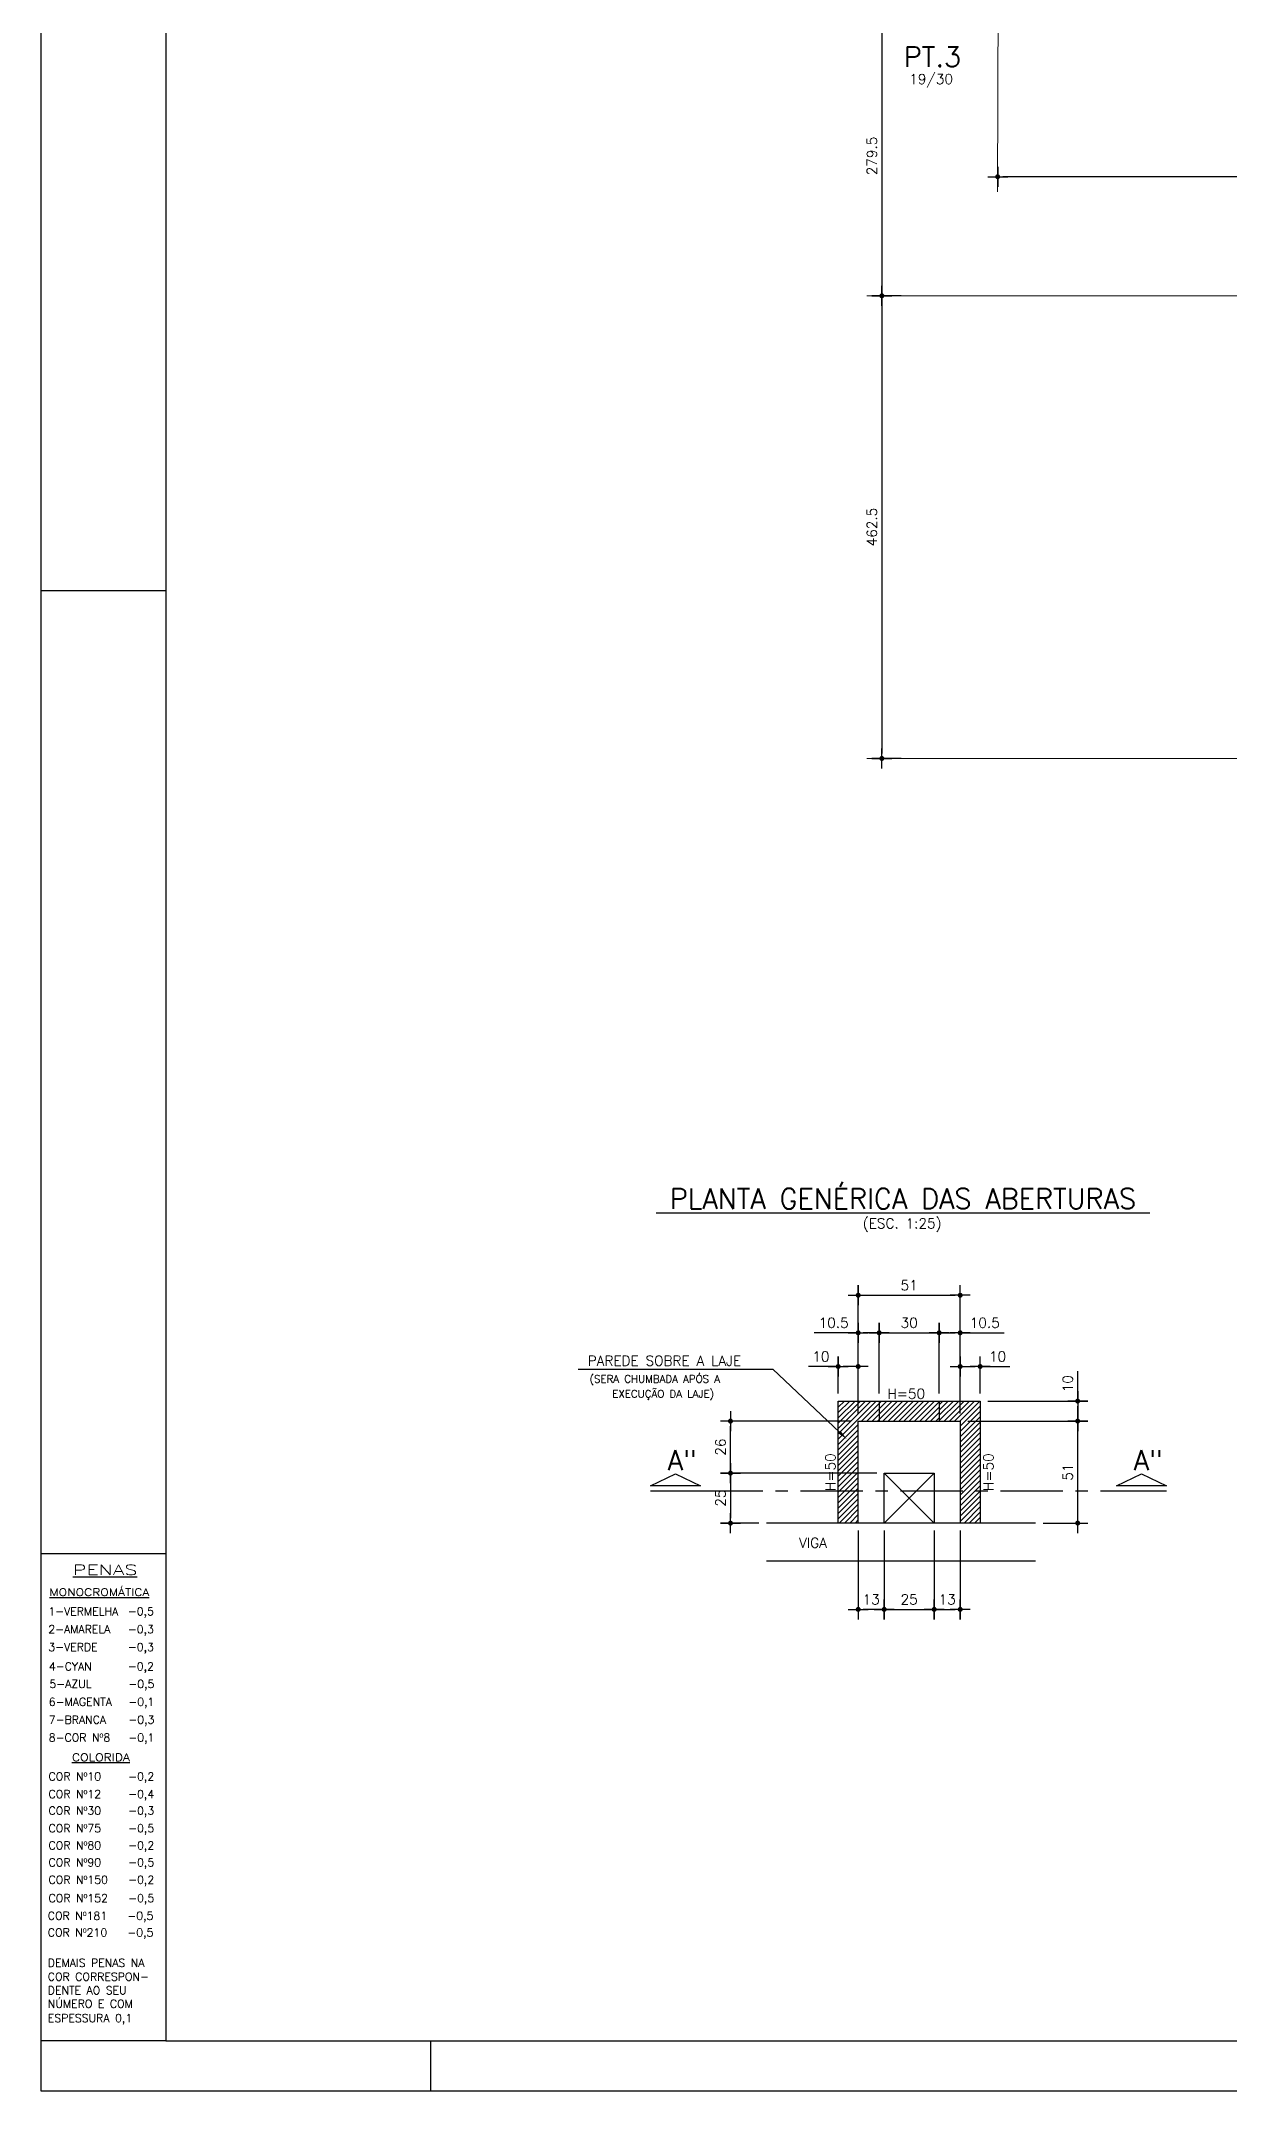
# Model space of a CAD drawing. Header units: inches. Extents: x 0 to 5940, y 0 to 4205.
# Drawn here: x 0 to 1188, y 0 to 2049 of the extents above; entities that cross this region are included whole.
import ezdxf

# ---------------------------------------------------------------- set-up
doc = ezdxf.new("R2010")
doc.units = ezdxf.units.IN
doc.header["$LTSCALE"] = 50
doc.header["$MEASUREMENT"] = 0
doc.linetypes.add('CENTER', pattern=[2, 1.25, -0.25, 0.25, -0.25])
for name, color, linetype in [('COTA', 6, 'Continuous'), ('DETALHES', 2, 'Continuous'), ('FOLHA', 7, 'Continuous'), ('TEXTO', 3, 'Continuous')]:
    doc.layers.add(name, color=color, linetype=linetype)
doc.layers.add('FO-Eixos', color=150, linetype='Continuous', lineweight=5)
doc.layers.add('FO-Textos dos pilares', color=3, linetype='Continuous', lineweight=20)
doc.styles.add('ROMANS', font='romans.shx')
doc.dimstyles.new('COTA_25', dxfattribs={"dimscale": 5, "dimtxt": 2, "dimasz": 1, "dimexe": 2, "dimexo": 1.5, "dimgap": 1, "dimtad": 1, "dimlfac": 0.5, "dimzin": 12, "dimdsep": 46, "dimtxsty": 'ROMANS', "dimblk1": 'COTA', "dimblk2": 'COTA', "dimsah": 1, "dimcen": -4, "dimdle": 1.5, "dimclrd": 6, "dimclre": 6, "dimclrt": 3, "dimadec": 0, "dimazin": 0, "dimtfac": 1, "dimtofl": 0, "dimtmove": 0, "dimatfit": 3, "dimldrblk": 'COTA', "dimfxl": 1, "dimtolj": 1, "dimtzin": 12, "dimarcsym": 0})
doc.dimstyles.new('COTA_50', dxfattribs={"dimscale": 5, "dimtxt": 2, "dimasz": 1, "dimexe": 2, "dimexo": 1.5, "dimgap": 1, "dimtad": 1, "dimzin": 12, "dimdsep": 46, "dimtxsty": 'ROMANS', "dimblk1": 'COTA', "dimblk2": 'COTA', "dimsah": 1, "dimcen": -4, "dimdle": 1.5, "dimclrd": 6, "dimclre": 6, "dimclrt": 3, "dimadec": 0, "dimazin": 0, "dimtfac": 1, "dimtofl": 0, "dimtmove": 0, "dimatfit": 3, "dimldrblk": 'COTA', "dimfxl": 1, "dimtolj": 1, "dimtzin": 12, "dimarcsym": 0})
pattern_1 = [(45, (-1271.7433, -4360.6324), (-2.6516504, 2.6516504), [])]

# ---------------------------------------------------------------- blocks, each defined once
blk = doc.blocks.new('COTA')
at = {"layer": 'COTA'}
for p, q in [((2, 0), (-2, 0)), ((0, -2), (0, 2))]:
    blk.add_line(p, q, dxfattribs=at)
at = {"layer": 'COTA', "const_width": 0.5}
blk.add_lwpolyline([(-0.25, 0, 1), (0.25, 0, 1)], format="xyb", close=True, dxfattribs=at)
blk = doc.blocks.new('*D12')
at = {"layer": 'COTA', "color": 6, "lineweight": -2, "transparency": 16777216}
for p, q in [((956.7, 1913.2), (956.7, 1923.7)), ((1599, 1913.7), (961.7, 1913.7)), ((1604, 1911.3), (1604, 1923.7))]:
    blk.add_line(p, q, dxfattribs=at)
at = {"layer": 'Defpoints', "color": 0, "transparency": 16777216}
for p in [(956.7, 1913.7), (956.7, 1905.7), (1604, 1903.8)]:
    blk.add_point(p, dxfattribs=at)
at = {"layer": 'COTA', "color": 6, "lineweight": -2, "transparency": 16777216, "xscale": 5, "yscale": 5, "zscale": 5, "rotation": 180}
blk.add_blockref('COTA', (956.7, 1913.7), dxfattribs=at)
at = {"layer": 'COTA', "color": 6, "lineweight": -2, "transparency": 16777216, "xscale": 5, "yscale": 5, "zscale": 5}
blk.add_blockref('COTA', (1604, 1913.7), dxfattribs=at)
at = {"layer": 'COTA', "color": 3, "transparency": 16777216, "insert": (1280.3, 1923.7), "char_height": 10, "attachment_point": 5, "style": 'ROMANS'}
blk.add_mtext('\\A1;%%P647.5', dxfattribs=at)
blk = doc.blocks.new('*D46')
at = {"layer": 'COTA', "color": 6, "lineweight": -2, "transparency": 16777216}
for p, q in [((851.7, 2074.2), (830.9, 2074.2)), ((840.9, 2069.2), (840.9, 1799.7)), ((851.7, 1794.7), (830.9, 1794.7))]:
    blk.add_line(p, q, dxfattribs=at)
at = {"layer": 'Defpoints', "color": 0, "transparency": 16777216}
for p in [(859.2, 2074.2), (840.9, 1794.7), (859.2, 1794.7)]:
    blk.add_point(p, dxfattribs=at)
at = {"layer": 'COTA', "color": 6, "lineweight": -2, "transparency": 16777216, "xscale": 5, "yscale": 5, "zscale": 5}
for p, rotation in [((840.9, 2074.2), 90), ((840.9, 1794.7), 270)]:
    blk.add_blockref('COTA', p, dxfattribs=dict(at, rotation=rotation))
at = {"layer": 'COTA', "color": 3, "transparency": 16777216, "insert": (830.9, 1934.5), "char_height": 10, "attachment_point": 5, "rotation": 90, "style": 'ROMANS'}
blk.add_mtext('\\A1;279.5', dxfattribs=at)
blk = doc.blocks.new('*D47')
at = {"layer": 'COTA', "color": 6, "lineweight": -2, "transparency": 16777216}
for p, q in [((860.3, 1794.7), (830.9, 1794.7)), ((840.9, 1789.7), (840.9, 1337.2)), ((860.3, 1332.2), (830.9, 1332.2))]:
    blk.add_line(p, q, dxfattribs=at)
at = {"layer": 'Defpoints', "color": 0, "transparency": 16777216}
for p in [(867.8, 1794.7), (840.9, 1332.2), (867.8, 1332.2)]:
    blk.add_point(p, dxfattribs=at)
at = {"layer": 'COTA', "color": 6, "lineweight": -2, "transparency": 16777216, "xscale": 5, "yscale": 5, "zscale": 5}
for p, rotation in [((840.9, 1794.7), 90), ((840.9, 1332.2), 270)]:
    blk.add_blockref('COTA', p, dxfattribs=dict(at, rotation=rotation))
at = {"layer": 'COTA', "color": 3, "transparency": 16777216, "insert": (830.9, 1563.5), "char_height": 10, "attachment_point": 5, "rotation": 90, "style": 'ROMANS'}
blk.add_mtext('\\A1;462.5', dxfattribs=at)
blk = doc.blocks.new('*D100')
at = {"layer": 'COTA', "color": 6, "lineweight": -2, "transparency": 16777216}
for p, q in [((843.2, 560.3), (843.2, 471.5)), ((893.2, 560.3), (893.2, 471.5)), ((848.2, 481.5), (888.2, 481.5))]:
    blk.add_line(p, q, dxfattribs=at)
at = {"layer": 'Defpoints', "color": 0, "transparency": 16777216}
for p in [(843.2, 567.8), (893.2, 567.8), (893.2, 481.5)]:
    blk.add_point(p, dxfattribs=at)
at = {"layer": 'COTA', "color": 6, "lineweight": -2, "transparency": 16777216, "xscale": 5, "yscale": 5, "zscale": 5, "rotation": 180}
blk.add_blockref('COTA', (843.2, 481.5), dxfattribs=at)
at = {"layer": 'COTA', "color": 6, "lineweight": -2, "transparency": 16777216, "xscale": 5, "yscale": 5, "zscale": 5}
blk.add_blockref('COTA', (893.2, 481.5), dxfattribs=at)
at = {"layer": 'COTA', "color": 3, "transparency": 16777216, "insert": (868.2, 491.5), "char_height": 10, "attachment_point": 5, "style": 'ROMANS'}
blk.add_mtext('\\A1;25', dxfattribs=at)
blk = doc.blocks.new('*D101')
at = {"layer": 'COTA', "color": 6, "lineweight": -2, "transparency": 16777216}
for p, q in [((817.2, 560.2), (817.2, 471.5)), ((843.2, 560.3), (843.2, 471.5)), ((838.2, 481.5), (822.2, 481.5))]:
    blk.add_line(p, q, dxfattribs=at)
at = {"layer": 'Defpoints', "color": 0, "transparency": 16777216}
for p in [(817.2, 567.7), (843.2, 567.8), (817.2, 481.5)]:
    blk.add_point(p, dxfattribs=at)
at = {"layer": 'COTA', "color": 6, "lineweight": -2, "transparency": 16777216, "xscale": 5, "yscale": 5, "zscale": 5, "rotation": 180}
blk.add_blockref('COTA', (817.2, 481.5), dxfattribs=at)
at = {"layer": 'COTA', "color": 6, "lineweight": -2, "transparency": 16777216, "xscale": 5, "yscale": 5, "zscale": 5}
blk.add_blockref('COTA', (843.2, 481.5), dxfattribs=at)
at = {"layer": 'COTA', "color": 3, "transparency": 16777216, "insert": (830.2, 491.5), "char_height": 10, "attachment_point": 5, "style": 'ROMANS'}
blk.add_mtext('\\A1;13', dxfattribs=at)
blk = doc.blocks.new('*D102')
at = {"layer": 'COTA', "color": 6, "lineweight": -2, "transparency": 16777216}
for p, q in [((893.2, 560.3), (893.2, 471.5)), ((919.2, 560.2), (919.2, 471.5)), ((898.2, 481.5), (914.2, 481.5))]:
    blk.add_line(p, q, dxfattribs=at)
at = {"layer": 'Defpoints', "color": 0, "transparency": 16777216}
for p in [(893.2, 567.8), (919.2, 567.7), (919.2, 481.5)]:
    blk.add_point(p, dxfattribs=at)
at = {"layer": 'COTA', "color": 6, "lineweight": -2, "transparency": 16777216, "xscale": 5, "yscale": 5, "zscale": 5, "rotation": 180}
blk.add_blockref('COTA', (893.2, 481.5), dxfattribs=at)
at = {"layer": 'COTA', "color": 6, "lineweight": -2, "transparency": 16777216, "xscale": 5, "yscale": 5, "zscale": 5}
blk.add_blockref('COTA', (919.2, 481.5), dxfattribs=at)
at = {"layer": 'COTA', "color": 3, "transparency": 16777216, "insert": (906.2, 491.5), "char_height": 10, "attachment_point": 5, "style": 'ROMANS'}
blk.add_mtext('\\A1;13', dxfattribs=at)
blk = doc.blocks.new('*D103')
at = {"layer": 'COTA', "color": 6, "lineweight": -2, "transparency": 16777216}
for p, q in [((835.7, 617.7), (679.5, 617.7)), ((689.5, 612.7), (689.5, 572.7)), ((718, 567.7), (679.5, 567.7))]:
    blk.add_line(p, q, dxfattribs=at)
at = {"layer": 'Defpoints', "color": 0, "transparency": 16777216}
for p in [(843.2, 617.7), (689.5, 567.7), (725.5, 567.7)]:
    blk.add_point(p, dxfattribs=at)
at = {"layer": 'COTA', "color": 6, "lineweight": -2, "transparency": 16777216, "xscale": 5, "yscale": 5, "zscale": 5}
for p, rotation in [((689.5, 617.7), 90), ((689.5, 567.7), 270)]:
    blk.add_blockref('COTA', p, dxfattribs=dict(at, rotation=rotation))
at = {"layer": 'COTA', "color": 3, "transparency": 16777216, "insert": (679.5, 592.7), "char_height": 10, "attachment_point": 5, "rotation": 90, "style": 'ROMANS'}
blk.add_mtext('\\A1;25', dxfattribs=at)
blk = doc.blocks.new('*D104')
at = {"layer": 'COTA', "color": 6, "lineweight": -2, "transparency": 16777216}
for p, q in [((809.7, 669.7), (679.5, 669.7)), ((689.5, 622.7), (689.5, 664.7)), ((835.7, 617.7), (679.5, 617.7))]:
    blk.add_line(p, q, dxfattribs=at)
at = {"layer": 'Defpoints', "color": 0, "transparency": 16777216}
for p in [(689.5, 669.7), (817.2, 669.7), (843.2, 617.7)]:
    blk.add_point(p, dxfattribs=at)
at = {"layer": 'COTA', "color": 6, "lineweight": -2, "transparency": 16777216, "xscale": 5, "yscale": 5, "zscale": 5}
for p, rotation in [((689.5, 669.7), 90), ((689.5, 617.7), 270)]:
    blk.add_blockref('COTA', p, dxfattribs=dict(at, rotation=rotation))
at = {"layer": 'COTA', "color": 3, "transparency": 16777216, "insert": (679.5, 643.7), "char_height": 10, "attachment_point": 5, "rotation": 90, "style": 'ROMANS'}
blk.add_mtext('\\A1;26', dxfattribs=at)
blk = doc.blocks.new('*D105')
at = {"layer": 'COTA', "color": 6, "lineweight": -2, "transparency": 16777216}
for p, q in [((926.7, 669.7), (1046.7, 669.7)), ((1036.7, 572.7), (1036.7, 664.7)), ((1002.2, 567.7), (1046.7, 567.7))]:
    blk.add_line(p, q, dxfattribs=at)
at = {"layer": 'Defpoints', "color": 0, "transparency": 16777216}
for p in [(919.2, 669.7), (1036.7, 669.7), (994.7, 567.7)]:
    blk.add_point(p, dxfattribs=at)
at = {"layer": 'COTA', "color": 6, "lineweight": -2, "transparency": 16777216, "xscale": 5, "yscale": 5, "zscale": 5}
for p, rotation in [((1036.7, 669.7), 90), ((1036.7, 567.7), 270)]:
    blk.add_blockref('COTA', p, dxfattribs=dict(at, rotation=rotation))
at = {"layer": 'COTA', "color": 3, "transparency": 16777216, "insert": (1026.7, 618.7), "char_height": 10, "attachment_point": 5, "rotation": 90, "style": 'ROMANS'}
blk.add_mtext('\\A1;51', dxfattribs=at)
blk = doc.blocks.new('*D106')
at = {"layer": 'COTA', "color": 6, "lineweight": -2, "transparency": 16777216}
for p, q in [((1036.7, 689.7), (1036.7, 719.5)), ((946.7, 689.7), (1046.7, 689.7)), ((1036.7, 674.7), (1036.7, 684.7)), ((926.7, 669.7), (1046.7, 669.7))]:
    blk.add_line(p, q, dxfattribs=at)
at = {"layer": 'Defpoints', "color": 0, "transparency": 16777216}
for p in [(939.2, 689.7), (1036.7, 689.7), (919.2, 669.7)]:
    blk.add_point(p, dxfattribs=at)
at = {"layer": 'COTA', "color": 6, "lineweight": -2, "transparency": 16777216, "xscale": 5, "yscale": 5, "zscale": 5}
for p, rotation in [((1036.7, 689.7), 90), ((1036.7, 669.7), 270)]:
    blk.add_blockref('COTA', p, dxfattribs=dict(at, rotation=rotation))
at = {"layer": 'COTA', "color": 3, "transparency": 16777216, "insert": (1026.7, 707.1), "char_height": 10, "attachment_point": 5, "rotation": 90, "style": 'ROMANS'}
blk.add_mtext('\\A1;10', dxfattribs=at)
blk = doc.blocks.new('*D107')
at = {"layer": 'COTA', "color": 6, "lineweight": -2, "transparency": 16777216}
for p, q in [((797.2, 724.3), (767.5, 724.3)), ((797.2, 697.2), (797.2, 734.3)), ((812.2, 724.3), (802.2, 724.3)), ((817.2, 677.2), (817.2, 734.3))]:
    blk.add_line(p, q, dxfattribs=at)
at = {"layer": 'Defpoints', "color": 0, "transparency": 16777216}
for p in [(797.2, 724.3), (797.2, 689.7), (817.2, 669.7)]:
    blk.add_point(p, dxfattribs=at)
at = {"layer": 'COTA', "color": 6, "lineweight": -2, "transparency": 16777216, "xscale": 5, "yscale": 5, "zscale": 5, "rotation": 180}
blk.add_blockref('COTA', (797.2, 724.3), dxfattribs=at)
at = {"layer": 'COTA', "color": 6, "lineweight": -2, "transparency": 16777216, "xscale": 5, "yscale": 5, "zscale": 5}
blk.add_blockref('COTA', (817.2, 724.3), dxfattribs=at)
at = {"layer": 'COTA', "color": 3, "transparency": 16777216, "insert": (779.9, 734.3), "char_height": 10, "attachment_point": 5, "style": 'ROMANS'}
blk.add_mtext('\\A1;10', dxfattribs=at)
blk = doc.blocks.new('*D108')
at = {"layer": 'COTA', "color": 6, "lineweight": -2, "transparency": 16777216}
for p, q in [((838.2, 697.2), (838.2, 768)), ((898.2, 697.2), (898.2, 768)), ((843.2, 758), (893.2, 758))]:
    blk.add_line(p, q, dxfattribs=at)
at = {"layer": 'Defpoints', "color": 0, "transparency": 16777216}
for p in [(898.2, 758), (838.2, 689.7), (898.2, 689.7)]:
    blk.add_point(p, dxfattribs=at)
at = {"layer": 'COTA', "color": 6, "lineweight": -2, "transparency": 16777216, "xscale": 5, "yscale": 5, "zscale": 5, "rotation": 180}
blk.add_blockref('COTA', (838.2, 758), dxfattribs=at)
at = {"layer": 'COTA', "color": 6, "lineweight": -2, "transparency": 16777216, "xscale": 5, "yscale": 5, "zscale": 5}
blk.add_blockref('COTA', (898.2, 758), dxfattribs=at)
at = {"layer": 'COTA', "color": 3, "transparency": 16777216, "insert": (868.2, 768), "char_height": 10, "attachment_point": 5, "style": 'ROMANS'}
blk.add_mtext('\\A1;30', dxfattribs=at)
blk = doc.blocks.new('*D109')
at = {"layer": 'COTA', "color": 6, "lineweight": -2, "transparency": 16777216}
for p, q in [((817.2, 677.2), (817.2, 768)), ((838.2, 697.2), (838.2, 768)), ((817.2, 758), (773.2, 758)), ((833.2, 758), (822.2, 758))]:
    blk.add_line(p, q, dxfattribs=at)
at = {"layer": 'Defpoints', "color": 0, "transparency": 16777216}
for p in [(817.2, 758), (838.2, 689.7), (817.2, 669.7)]:
    blk.add_point(p, dxfattribs=at)
at = {"layer": 'COTA', "color": 6, "lineweight": -2, "transparency": 16777216, "xscale": 5, "yscale": 5, "zscale": 5, "rotation": 180}
blk.add_blockref('COTA', (817.2, 758), dxfattribs=at)
at = {"layer": 'COTA', "color": 6, "lineweight": -2, "transparency": 16777216, "xscale": 5, "yscale": 5, "zscale": 5}
blk.add_blockref('COTA', (838.2, 758), dxfattribs=at)
at = {"layer": 'COTA', "color": 3, "transparency": 16777216, "insert": (792.7, 768), "char_height": 10, "attachment_point": 5, "style": 'ROMANS'}
blk.add_mtext('\\A1;10.5', dxfattribs=at)
blk = doc.blocks.new('*D110')
at = {"layer": 'COTA', "color": 6, "lineweight": -2, "transparency": 16777216}
for p, q in [((898.2, 697.2), (898.2, 768)), ((919.2, 677.2), (919.2, 768)), ((903.2, 758), (914.2, 758)), ((919.2, 758), (963.3, 758))]:
    blk.add_line(p, q, dxfattribs=at)
at = {"layer": 'Defpoints', "color": 0, "transparency": 16777216}
for p in [(919.2, 758), (898.2, 689.7), (919.2, 669.7)]:
    blk.add_point(p, dxfattribs=at)
at = {"layer": 'COTA', "color": 6, "lineweight": -2, "transparency": 16777216, "xscale": 5, "yscale": 5, "zscale": 5, "rotation": 180}
blk.add_blockref('COTA', (898.2, 758), dxfattribs=at)
at = {"layer": 'COTA', "color": 6, "lineweight": -2, "transparency": 16777216, "xscale": 5, "yscale": 5, "zscale": 5}
blk.add_blockref('COTA', (919.2, 758), dxfattribs=at)
at = {"layer": 'COTA', "color": 3, "transparency": 16777216, "insert": (943.8, 768), "char_height": 10, "attachment_point": 5, "style": 'ROMANS'}
blk.add_mtext('\\A1;10.5', dxfattribs=at)
blk = doc.blocks.new('*D111')
at = {"layer": 'COTA', "color": 6, "lineweight": -2, "transparency": 16777216}
for p, q in [((919.2, 677.2), (919.2, 734.3)), ((924.2, 724.3), (934.2, 724.3)), ((939.2, 697.2), (939.2, 734.3)), ((939.2, 724.3), (969, 724.3))]:
    blk.add_line(p, q, dxfattribs=at)
at = {"layer": 'Defpoints', "color": 0, "transparency": 16777216}
for p in [(939.2, 724.3), (939.2, 689.7), (919.2, 669.7)]:
    blk.add_point(p, dxfattribs=at)
at = {"layer": 'COTA', "color": 6, "lineweight": -2, "transparency": 16777216, "xscale": 5, "yscale": 5, "zscale": 5, "rotation": 180}
blk.add_blockref('COTA', (919.2, 724.3), dxfattribs=at)
at = {"layer": 'COTA', "color": 6, "lineweight": -2, "transparency": 16777216, "xscale": 5, "yscale": 5, "zscale": 5}
blk.add_blockref('COTA', (939.2, 724.3), dxfattribs=at)
at = {"layer": 'COTA', "color": 3, "transparency": 16777216, "insert": (956.6, 734.3), "char_height": 10, "attachment_point": 5, "style": 'ROMANS'}
blk.add_mtext('\\A1;10', dxfattribs=at)
blk = doc.blocks.new('*D112')
at = {"layer": 'COTA', "color": 6, "lineweight": -2, "transparency": 16777216}
for p, q in [((817.2, 677.2), (817.2, 805.5)), ((919.2, 677.2), (919.2, 805.5)), ((822.2, 795.5), (914.2, 795.5))]:
    blk.add_line(p, q, dxfattribs=at)
at = {"layer": 'Defpoints', "color": 0, "transparency": 16777216}
for p in [(919.2, 795.5), (817.2, 669.7), (919.2, 669.7)]:
    blk.add_point(p, dxfattribs=at)
at = {"layer": 'COTA', "color": 6, "lineweight": -2, "transparency": 16777216, "xscale": 5, "yscale": 5, "zscale": 5, "rotation": 180}
blk.add_blockref('COTA', (817.2, 795.5), dxfattribs=at)
at = {"layer": 'COTA', "color": 6, "lineweight": -2, "transparency": 16777216, "xscale": 5, "yscale": 5, "zscale": 5}
blk.add_blockref('COTA', (919.2, 795.5), dxfattribs=at)
at = {"layer": 'COTA', "color": 3, "transparency": 16777216, "insert": (868.2, 805.5), "char_height": 10, "attachment_point": 5, "style": 'ROMANS'}
blk.add_mtext('\\A1;51', dxfattribs=at)

msp = doc.modelspace()

# ---------------------------------------------------------------- hatches: boundary and pattern name
at = {"layer": 'DETALHES'}
h = msp.add_hatch(dxfattribs=at)
h.set_pattern_fill('ANSI31', color=11, scale=30)
h.set_pattern_definition(pattern_1)
h.paths.add_polyline_path([(797.242, 567.725), (817.242, 567.725), (817.242, 669.725), (838.242, 669.725), (838.242, 689.725), (797.242, 689.725)])
h = msp.add_hatch(dxfattribs=at)
h.set_pattern_fill('ANSI31', color=252, scale=30)
h.set_pattern_definition(pattern_1)
h.paths.add_polyline_path([(838.242, 689.725), (838.242, 669.725), (898.242, 669.725), (898.242, 689.725)])
h = msp.add_hatch(dxfattribs=at)
h.set_pattern_fill('ANSI31', color=11, scale=30)
h.paths.add_polyline_path([(939.242, 689.725), (898.242, 689.725), (898.242, 669.725), (919.242, 669.725), (919.242, 567.725), (939.242, 567.725)])

# ---------------------------------------------------------------- linework, layer by layer
for p, q in [((797.242, 689.725), (939.242, 689.725)), ((797.242, 567.725), (797.242, 689.725)), ((838.242, 689.725), (838.242, 669.725)), ((898.242, 689.725), (898.242, 669.725)), ((939.242, 689.725), (939.242, 567.725)), ((817.242, 669.725), (919.242, 669.725)), ((817.242, 567.725), (817.242, 669.725)), ((919.242, 669.725), (919.242, 567.725)), ((843.242, 617.725), (893.242, 617.725)), ((843.242, 567.781), (843.242, 617.725)), ((893.242, 617.725), (893.242, 567.781)), ((994.652, 567.725), (725.478, 567.725)), ((994.652, 529.725), (725.366, 529.725))]:
    msp.add_line(p, q, dxfattribs=at)
at = {"layer": 'DETALHES', "color": 8}
for p, q in [((843.242, 617.725), (893.242, 567.781)), ((893.242, 617.725), (843.242, 567.781))]:
    msp.add_line(p, q, dxfattribs=at)
at = {"layer": 'FO-Eixos'}
for p, q in [((962.266, 3741.602), (956.68, 1898.677)), ((825.945, 1794.707), (4085.946, 1794.707)), ((825.945, 1332.207), (4085.946, 1332.207))]:
    msp.add_line(p, q, dxfattribs=at)
at = {"layer": 'FOLHA', "color": 1}
for p, q in [((125, 4155), (125, 50)), ((125, 50), (5895, 50))]:
    msp.add_line(p, q, dxfattribs=at)
at = {"layer": 'FOLHA'}
for p, q in [((0, 1500), (125, 1500)), ((390, 0), (390, 50))]:
    msp.add_line(p, q, dxfattribs=at)
at = {"layer": 'FOLHA', "color": 8}
for p, q in [((125, 536.856), (0, 536.856)), ((125, 50), (0, 50))]:
    msp.add_line(p, q, dxfattribs=at)
at = {"layer": 'FOLHA'}
msp.add_lwpolyline([(0, 4205), (0, 0), (5940, 0), (5940, 4205)], close=True, dxfattribs=at)
at = {"layer": 'TEXTO', "color": 8}
for p in [(537.275, 721.727), (798.53, 658.572)]:
    msp.add_line(p, (731.794, 721.727), dxfattribs=at)
at = {"layer": 'TEXTO', "color": 3}
for p, q in [((609.5, 600), (659.5, 600)), ((1075.5, 600), (1125.5, 600))]:
    msp.add_line(p, q, dxfattribs=at)
at = {"layer": 'TEXTO', "color": 8, "linetype": 'CENTER'}
msp.add_line((659.5, 600), (1075.5, 600), dxfattribs=at)
at = {"layer": 'TEXTO', "color": 3}
for points in [[(659.5, 605), (609.5, 605), (634.5, 617), (659.5, 605)], [(1125.5, 605), (1075.5, 605), (1100.5, 617), (1125.5, 605)]]:
    msp.add_lwpolyline(points, dxfattribs=at)
at = {"layer": 'TEXTO', "color": 8}
msp.add_solid([(799.675, 659.783), (797.384, 657.361), (805.793, 651.699)], dxfattribs=at)

# ---------------------------------------------------------------- texts
at = {"layer": 'FO-Textos dos pilares', "color": 1, "style": 'ROMANS'}
msp.add_text('PT.3', height=20, dxfattribs=at).set_placement((862.734, 2023.721))
at = {"layer": 'FO-Textos dos pilares', "color": 3, "style": 'ROMANS'}
msp.add_text('19/30', height=10, dxfattribs=at).set_placement((868.298, 2006.423))
at = {"layer": 'FOLHA', "color": 5, "style": 'ROMANS', "width": 1.5}
msp.add_text('%%UPENAS', height=10, dxfattribs=at).set_placement((32.009, 515.998))
at = {"layer": 'FOLHA', "color": 3, "style": 'ROMANS', "width": 1.2}
for s, p in [('%%UMONOCROMÁTICA', (8.412, 494.879)), ('%%UCOLORIDA', (30.992, 329.813))]:
    msp.add_text(s, height=7.5, dxfattribs=at).set_placement(p)
at = {"layer": 'FOLHA', "color": 4, "style": 'ROMANS'}
for s, p in [('1-VERMELHA', (7.306, 475.529)), ('-0,5', (86.858, 475.529)), ('2-AMARELA', (7.306, 457.668)), ('-0,3', (86.858, 457.668)), ('3-VERDE', (7.306, 439.807)), ('-0,3', (86.858, 439.807)), ('4-CYAN', (7.942, 420.457)), ('5-AZUL', (8.423, 402.926)), ('-0,2 ', (86.858, 420.457)), ('-0,5', (87.339, 402.926)), ('6-MAGENTA', (7.788, 385.065)), ('-0,1', (87.339, 385.065)), ('7-BRANCA', (7.788, 367.204)), ('-0,3', (87.339, 367.204)), ('8-COR Nº8', (7.788, 349.343)), ('-0,1', (87.339, 349.343)), ('COR Nº10', (7.608, 310.463)), ('-0,2', (87.16, 310.463)), ('COR Nº12', (7.608, 292.856)), ('-0,4', (87.16, 292.856)), ('COR Nº30', (7.608, 276.291)), ('COR Nº75', (7.608, 258.643)), ('-0,3', (87.16, 276.291)), ('-0,5', (87.16, 258.643)), ('COR Nº80', (7.608, 241.516)), ('-0,2', (87.16, 241.516)), ('COR Nº90', (7.608, 224.556)), ('-0,5', (87.16, 224.556)), ('COR Nº150', (7.608, 207.219)), ('-0,2', (87.16, 207.219)), ('COR Nº152', (7.608, 188.793)), ('-0,5', (87.16, 188.793)), ('COR Nº181', (6.816, 171.153)), ('-0,5', (86.368, 171.153)), ('COR Nº210', (6.816, 154.462)), ('-0,5', (86.368, 154.462)), ('DEMAIS PENAS NA', (6.816, 124.123)), ('COR CORRESPON-', (6.816, 110.296)), ('DENTE AO SEU ', (6.816, 96.639)), ('NÚMERO E COM', (6.816, 83.181)), ('ESPESSURA 0,1', (6.816, 68.853))]:
    msp.add_text(s, height=8, dxfattribs=at).set_placement(p)
at = {"layer": 'TEXTO', "color": 1, "style": 'ROMANS'}
for s, p in [('%%U PLANTA GENÉRICA DAS ABERTURAS ', (615.143, 882.081)), ('A"', (626.502, 620.504)), ('A"', (1092.502, 620.504))]:
    msp.add_text(s, height=20, dxfattribs=at).set_placement(p)
at = {"layer": 'TEXTO', "color": 3, "style": 'ROMANS'}
for s, p in [('(ESC. 1:25)', (821.745, 862.399)), ('H=50', (846.392, 692.091)), ('VIGA', (758.077, 543.055))]:
    msp.add_text(s, height=10, dxfattribs=at).set_placement(p)
at = {"layer": 'TEXTO', "style": 'ROMANS'}
msp.add_text('PAREDE SOBRE A LAJE', height=10, dxfattribs=at).set_placement((546.704, 725.054))
at = {"layer": 'TEXTO', "color": 4, "style": 'ROMANS'}
for s, p in [('(SERA CHUMBADA APÓS A', (548.563, 708.13)), ('EXECUÇÃO DA LAJE)', (571.325, 693.279))]:
    msp.add_text(s, height=7.5, dxfattribs=at).set_placement(p)
at = {"layer": 'TEXTO', "color": 3, "style": 'ROMANS'}
for p in [(794.426, 599.746), (952.426, 599.746)]:
    msp.add_text('H=50', height=10, rotation=90, dxfattribs=at).set_placement(p)

# ---------------------------------------------------------------- dimensions: what is measured, and where the dimension line sits
at = {"layer": 'COTA'}
for base, p1, p2, dimstyle, picture, middle in [((840.947, 1794.707), (859.228, 2074.207), (859.228, 1794.707), 'COTA_50', '*D46', (830.947, 1934.457)), ((840.947, 1332.207), (867.802, 1794.707), (867.802, 1332.207), 'COTA_50', '*D47', (830.947, 1563.457)), ((1036.726, 689.725), (919.242, 669.725), (939.242, 689.725), 'COTA_25', '*D106', (1026.726, 707.106)), ((689.527, 669.725), (843.242, 617.725), (817.242, 669.725), 'COTA_25', '*D104', (679.527, 643.725)), ((1036.726, 669.725), (994.652, 567.725), (919.242, 669.725), 'COTA_25', '*D105', (1026.726, 618.725)), ((689.527, 567.725), (843.242, 617.725), (725.478, 567.725), 'COTA_25', '*D103', (679.527, 592.725))]:
    dim = msp.add_linear_dim(base=base, p1=p1, p2=p2, angle=90, dimstyle=dimstyle, dxfattribs=at)
    dim.commit()
    dim.dimension.update_dxf_attribs({"geometry": picture, "text_midpoint": middle})
dim = msp.add_linear_dim(base=(956.701, 1913.677), p1=(1603.993, 1903.76), p2=(956.701, 1905.722), text='%%P647.5', dimstyle='COTA_50', dxfattribs=at)
dim.commit()
dim.dimension.update_dxf_attribs({"geometry": '*D12', "text_midpoint": (1280.347, 1923.677)})
for base, p1, p2, picture, middle in [((919.242, 795.468), (817.242, 669.725), (919.242, 669.725), '*D112', (868.242, 805.468)), ((817.242, 758.042), (838.242, 689.725), (817.242, 669.725), '*D109', (792.718, 768.042)), ((898.242, 758.042), (838.242, 689.725), (898.242, 689.725), '*D108', (868.242, 768.042)), ((919.242, 758.042), (898.242, 689.725), (919.242, 669.725), '*D110', (943.766, 768.042)), ((797.242, 724.267), (817.242, 669.725), (797.242, 689.725), '*D107', (779.861, 734.267)), ((939.242, 724.267), (919.242, 669.725), (939.242, 689.725), '*D111', (956.623, 734.267)), ((817.242, 481.452), (843.242, 567.781), (817.242, 567.725), '*D101', (830.242, 491.452)), ((893.242, 481.452), (843.242, 567.781), (893.242, 567.781), '*D100', (868.242, 491.452)), ((919.242, 481.452), (893.242, 567.781), (919.242, 567.725), '*D102', (906.242, 491.452))]:
    dim = msp.add_linear_dim(base=base, p1=p1, p2=p2, dimstyle='COTA_25', dxfattribs=at)
    dim.commit()
    dim.dimension.update_dxf_attribs({"geometry": picture, "text_midpoint": middle})

doc.saveas('drawing.dxf')
